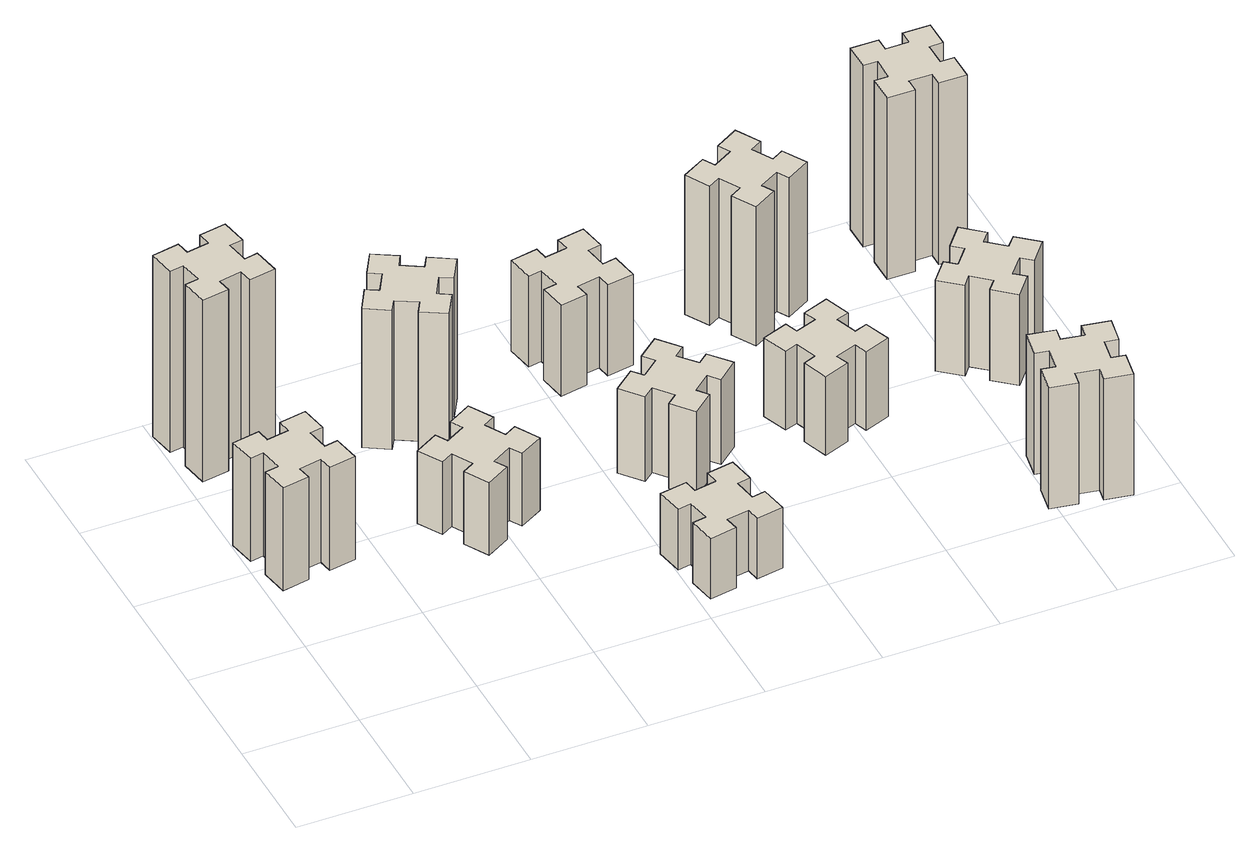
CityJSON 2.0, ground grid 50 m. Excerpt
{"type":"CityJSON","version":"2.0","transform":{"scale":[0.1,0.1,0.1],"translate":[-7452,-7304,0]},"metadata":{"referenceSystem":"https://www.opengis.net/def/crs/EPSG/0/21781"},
"CityObjects":{
"building1":{"type":"Building","attributes":{"class":"1000","function":"1000","usage":"1000","yearOfConstruction":2016,"roofType":"1000","measuredHeight":51,"storeysAboveGround":30,"storeysBelowGround":0},"geometry":[{"type":"Solid","lod":"1","boundaries":[[[[0,1,2,3,4,5,6,7,8,9,10,11,12,13,14,15,16,17,18,19]],[[17,16,20,21]],[[16,15,22,20]],[[15,14,23,22]],[[14,13,24,23]],[[13,12,25,24]],[[12,11,26,25]],[[11,10,27,26]],[[10,9,28,27]],[[9,8,29,28]],[[8,7,30,29]],[[7,6,31,30]],[[6,5,32,31]],[[5,4,33,32]],[[4,3,34,33]],[[3,2,35,34]],[[2,1,36,35]],[[1,0,37,36]],[[0,19,38,37]],[[19,18,39,38]],[[18,17,21,39]],[[24,25,26,27,28,29,30,31,32,33,34,35,36,37,38,39,21,20,22,23]]]]}]},
"building2":{"type":"Building","attributes":{"class":"1000","function":"1000","usage":"1000","yearOfConstruction":2016,"roofType":"1000","measuredHeight":90,"storeysAboveGround":30,"storeysBelowGround":0},"geometry":[{"type":"Solid","lod":"1","boundaries":[[[[40,41,42,43,44,45,46,47,48,49,50,51,52,53,54,55,56,57,58,59]],[[57,56,60,61]],[[56,55,62,60]],[[55,54,63,62]],[[54,53,64,63]],[[53,52,65,64]],[[52,51,66,65]],[[51,50,67,66]],[[50,49,68,67]],[[49,48,69,68]],[[48,47,70,69]],[[47,46,71,70]],[[46,45,72,71]],[[45,44,73,72]],[[44,43,74,73]],[[43,42,75,74]],[[42,41,76,75]],[[41,40,77,76]],[[40,59,78,77]],[[59,58,79,78]],[[58,57,61,79]],[[64,65,66,67,68,69,70,71,72,73,74,75,76,77,78,79,61,60,62,63]]]]}]},
"building3":{"type":"Building","attributes":{"class":"1000","function":"1000","usage":"1000","yearOfConstruction":2016,"roofType":"1000","measuredHeight":36,"storeysAboveGround":30,"storeysBelowGround":0},"geometry":[{"type":"Solid","lod":"1","boundaries":[[[[80,81,82,83,84,85,86,87,88,89,90,91,92,93,94,95,96,97,98,99]],[[97,96,100,101]],[[96,95,102,100]],[[95,94,103,102]],[[94,93,104,103]],[[93,92,105,104]],[[92,91,106,105]],[[91,90,107,106]],[[90,89,108,107]],[[89,88,109,108]],[[88,87,110,109]],[[87,86,111,110]],[[86,85,112,111]],[[85,84,113,112]],[[84,83,114,113]],[[83,82,115,114]],[[82,81,116,115]],[[81,80,117,116]],[[80,99,118,117]],[[99,98,119,118]],[[98,97,101,119]],[[104,105,106,107,108,109,110,111,112,113,114,115,116,117,118,119,101,100,102,103]]]]}]},
"building4":{"type":"Building","attributes":{"class":"1000","function":"1000","usage":"1000","yearOfConstruction":2016,"roofType":"1000","measuredHeight":69,"storeysAboveGround":30,"storeysBelowGround":0},"geometry":[{"type":"Solid","lod":"1","boundaries":[[[[120,121,122,123,124,125,126,127,128,129,130,131,132,133,134,135,136,137,138,139]],[[137,136,140,141]],[[136,135,142,140]],[[135,134,143,142]],[[134,133,144,143]],[[133,132,145,144]],[[132,131,146,145]],[[131,130,147,146]],[[130,129,148,147]],[[129,128,149,148]],[[128,127,150,149]],[[127,126,151,150]],[[126,125,152,151]],[[125,124,153,152]],[[124,123,154,153]],[[123,122,155,154]],[[122,121,156,155]],[[121,120,157,156]],[[120,139,158,157]],[[139,138,159,158]],[[138,137,141,159]],[[144,145,146,147,148,149,150,151,152,153,154,155,156,157,158,159,141,140,142,143]]]]}]},
"building5":{"type":"Building","attributes":{"class":"1000","function":"1000","usage":"1000","yearOfConstruction":2016,"roofType":"1000","measuredHeight":30,"storeysAboveGround":30,"storeysBelowGround":0},"geometry":[{"type":"Solid","lod":"1","boundaries":[[[[160,161,162,163,164,165,166,167,168,169,170,171,172,173,174,175,176,177,178,179]],[[177,176,180,181]],[[176,175,182,180]],[[175,174,183,182]],[[174,173,184,183]],[[173,172,185,184]],[[172,171,186,185]],[[171,170,187,186]],[[170,169,188,187]],[[169,168,189,188]],[[168,167,190,189]],[[167,166,191,190]],[[166,165,192,191]],[[165,164,193,192]],[[164,163,194,193]],[[163,162,195,194]],[[162,161,196,195]],[[161,160,197,196]],[[160,179,198,197]],[[179,178,199,198]],[[178,177,181,199]],[[184,185,186,187,188,189,190,191,192,193,194,195,196,197,198,199,181,180,182,183]]]]}]},
"building6":{"type":"Building","attributes":{"class":"1000","function":"1000","usage":"1000","yearOfConstruction":2016,"roofType":"1000","measuredHeight":42,"storeysAboveGround":30,"storeysBelowGround":0},"geometry":[{"type":"Solid","lod":"1","boundaries":[[[[200,201,202,203,204,205,206,207,208,209,210,211,212,213,214,215,216,217,218,219]],[[217,216,220,221]],[[216,215,222,220]],[[215,214,223,222]],[[214,213,224,223]],[[213,212,225,224]],[[212,211,226,225]],[[211,210,227,226]],[[210,209,228,227]],[[209,208,229,228]],[[208,207,230,229]],[[207,206,231,230]],[[206,205,232,231]],[[205,204,233,232]],[[204,203,234,233]],[[203,202,235,234]],[[202,201,236,235]],[[201,200,237,236]],[[200,219,238,237]],[[219,218,239,238]],[[218,217,221,239]],[[224,225,226,227,228,229,230,231,232,233,234,235,236,237,238,239,221,220,222,223]]]]}]},
"building7":{"type":"Building","attributes":{"class":"1000","function":"1000","usage":"1000","yearOfConstruction":2016,"roofType":"1000","measuredHeight":45,"storeysAboveGround":30,"storeysBelowGround":0},"geometry":[{"type":"Solid","lod":"1","boundaries":[[[[240,241,242,243,244,245,246,247,248,249,250,251,252,253,254,255,256,257,258,259]],[[257,256,260,261]],[[256,255,262,260]],[[255,254,263,262]],[[254,253,264,263]],[[253,252,265,264]],[[252,251,266,265]],[[251,250,267,266]],[[250,249,268,267]],[[249,248,269,268]],[[248,247,270,269]],[[247,246,271,270]],[[246,245,272,271]],[[245,244,273,272]],[[244,243,274,273]],[[243,242,275,274]],[[242,241,276,275]],[[241,240,277,276]],[[240,259,278,277]],[[259,258,279,278]],[[258,257,261,279]],[[264,265,266,267,268,269,270,271,272,273,274,275,276,277,278,279,261,260,262,263]]]]}]},
"building8":{"type":"Building","attributes":{"class":"1000","function":"1000","usage":"1000","yearOfConstruction":2016,"roofType":"1000","measuredHeight":39,"storeysAboveGround":30,"storeysBelowGround":0},"geometry":[{"type":"Solid","lod":"1","boundaries":[[[[280,281,282,283,284,285,286,287,288,289,290,291,292,293,294,295,296,297,298,299]],[[297,296,300,301]],[[296,295,302,300]],[[295,294,303,302]],[[294,293,304,303]],[[293,292,305,304]],[[292,291,306,305]],[[291,290,307,306]],[[290,289,308,307]],[[289,288,309,308]],[[288,287,310,309]],[[287,286,311,310]],[[286,285,312,311]],[[285,284,313,312]],[[284,283,314,313]],[[283,282,315,314]],[[282,281,316,315]],[[281,280,317,316]],[[280,299,318,317]],[[299,298,319,318]],[[298,297,301,319]],[[304,305,306,307,308,309,310,311,312,313,314,315,316,317,318,319,301,300,302,303]]]]}]},
"building9":{"type":"Building","attributes":{"class":"1000","function":"1000","usage":"1000","yearOfConstruction":2016,"roofType":"1000","measuredHeight":69,"storeysAboveGround":30,"storeysBelowGround":0},"geometry":[{"type":"Solid","lod":"1","boundaries":[[[[320,321,322,323,324,325,326,327,328,329,330,331,332,333,334,335,336,337,338,339]],[[337,336,340,341]],[[336,335,342,340]],[[335,334,343,342]],[[334,333,344,343]],[[333,332,345,344]],[[332,331,346,345]],[[331,330,347,346]],[[330,329,348,347]],[[329,328,349,348]],[[328,327,350,349]],[[327,326,351,350]],[[326,325,352,351]],[[325,324,353,352]],[[324,323,354,353]],[[323,322,355,354]],[[322,321,356,355]],[[321,320,357,356]],[[320,339,358,357]],[[339,338,359,358]],[[338,337,341,359]],[[344,345,346,347,348,349,350,351,352,353,354,355,356,357,358,359,341,340,342,343]]]]}]},
"building10":{"type":"Building","attributes":{"class":"1000","function":"1000","usage":"1000","yearOfConstruction":2016,"roofType":"1000","measuredHeight":60,"storeysAboveGround":30,"storeysBelowGround":0},"geometry":[{"type":"Solid","lod":"1","boundaries":[[[[360,361,362,363,364,365,366,367,368,369,370,371,372,373,374,375,376,377,378,379]],[[377,376,380,381]],[[376,375,382,380]],[[375,374,383,382]],[[374,373,384,383]],[[373,372,385,384]],[[372,371,386,385]],[[371,370,387,386]],[[370,369,388,387]],[[369,368,389,388]],[[368,367,390,389]],[[367,366,391,390]],[[366,365,392,391]],[[365,364,393,392]],[[364,363,394,393]],[[363,362,395,394]],[[362,361,396,395]],[[361,360,397,396]],[[360,379,398,397]],[[379,378,399,398]],[[378,377,381,399]],[[384,385,386,387,388,389,390,391,392,393,394,395,396,397,398,399,381,380,382,383]]]]}]},
"building11":{"type":"Building","attributes":{"class":"1000","function":"1000","usage":"1000","yearOfConstruction":2016,"roofType":"1000","measuredHeight":45,"storeysAboveGround":30,"storeysBelowGround":0},"geometry":[{"type":"Solid","lod":"1","boundaries":[[[[400,401,402,403,404,405,406,407,408,409,410,411,412,413,414,415,416,417,418,419]],[[417,416,420,421]],[[416,415,422,420]],[[415,414,423,422]],[[414,413,424,423]],[[413,412,425,424]],[[412,411,426,425]],[[411,410,427,426]],[[410,409,428,427]],[[409,408,429,428]],[[408,407,430,429]],[[407,406,431,430]],[[406,405,432,431]],[[405,404,433,432]],[[404,403,434,433]],[[403,402,435,434]],[[402,401,436,435]],[[401,400,437,436]],[[400,419,438,437]],[[419,418,439,438]],[[418,417,421,439]],[[424,425,426,427,428,429,430,431,432,433,434,435,436,437,438,439,421,420,422,423]]]]}]},
"building12":{"type":"Building","attributes":{"class":"1000","function":"1000","usage":"1000","yearOfConstruction":2016,"roofType":"1000","measuredHeight":90,"storeysAboveGround":30,"storeysBelowGround":0},"geometry":[{"type":"Solid","lod":"1","boundaries":[[[[440,441,442,443,444,445,446,447,448,449,450,451,452,453,454,455,456,457,458,459]],[[457,456,460,461]],[[456,455,462,460]],[[455,454,463,462]],[[454,453,464,463]],[[453,452,465,464]],[[452,451,466,465]],[[451,450,467,466]],[[450,449,468,467]],[[449,448,469,468]],[[448,447,470,469]],[[447,446,471,470]],[[446,445,472,471]],[[445,444,473,472]],[[444,443,474,473]],[[443,442,475,474]],[[442,441,476,475]],[[441,440,477,476]],[[440,459,478,477]],[[459,458,479,478]],[[458,457,461,479]],[[464,465,466,467,468,469,470,471,472,473,474,475,476,477,478,479,461,460,462,463]]]]}]}
},
"vertices":[
[235,1162,0],[137,1145,0],[127,1204,0],[8,1183,0],[29,1065,0],[88,1075,0],[106,977,0],[47,967,0],[67,848,0],[186,869,0],[175,928,0],[274,946,0],[284,887,0],[402,907,0],[381,1026,0],[322,1015,0],[305,1114,0],[364,1124,0],[343,1242,0],[225,1221,0],[305,1114,510],[364,1124,510],[322,1015,510],[381,1026,510],[402,907,510],[284,887,510],[274,946,510],[175,928,510],[186,869,510],[67,848,510],[47,967,510],[106,977,510],[88,1075,510],[29,1065,510],[8,1183,510],[127,1204,510],[137,1145,510],[235,1162,510],[225,1221,510],[343,1242,510],
[322,1755,0],[305,1854,0],[364,1864,0],[343,1982,0],[225,1961,0],[235,1902,0],[137,1885,0],[127,1944,0],[8,1923,0],[29,1805,0],[88,1815,0],[106,1717,0],[47,1707,0],[67,1588,0],[186,1609,0],[175,1668,0],[274,1686,0],[284,1627,0],[402,1647,0],[381,1766,0],[274,1686,900],[284,1627,900],[175,1668,900],[186,1609,900],[67,1588,900],[47,1707,900],[106,1717,900],[88,1815,900],[29,1805,900],[8,1923,900],[127,1944,900],[137,1885,900],[235,1902,900],[225,1961,900],[343,1982,900],[364,1864,900],[305,1854,900],[322,1755,900],[381,1766,900],[402,1647,900],
[934,1066,0],[847,1016,0],[817,1068,0],[713,1008,0],[773,904,0],[825,934,0],[875,847,0],[823,817,0],[883,713,0],[987,773,0],[957,825,0],[1044,875,0],[1074,823,0],[1178,883,0],[1118,987,0],[1066,957,0],[1016,1044,0],[1068,1074,0],[1008,1178,0],[904,1118,0],[1016,1044,360],[1068,1074,360],[1066,957,360],[1118,987,360],[1178,883,360],[1074,823,360],[1044,875,360],[957,825,360],[987,773,360],[883,713,360],[823,817,360],[875,847,360],[825,934,360],[773,904,360],[713,1008,360],[817,1068,360],[847,1016,360],[934,1066,360],[904,1118,360],[1008,1178,360],
[1016,1487,0],[1066,1574,0],[1118,1544,0],[1178,1648,0],[1074,1708,0],[1044,1656,0],[957,1706,0],[987,1758,0],[883,1818,0],[823,1714,0],[875,1684,0],[825,1597,0],[773,1627,0],[713,1523,0],[817,1463,0],[847,1515,0],[934,1465,0],[904,1413,0],[1008,1353,0],[1068,1457,0],[934,1465,690],[904,1413,690],[847,1515,690],[817,1463,690],[713,1523,690],[773,1627,690],[825,1597,690],[875,1684,690],[823,1714,690],[883,1818,690],[987,1758,690],[957,1706,690],[1044,1656,690],[1074,1708,690],[1178,1648,690],[1118,1544,690],[1066,1574,690],[1016,1487,690],[1068,1457,690],[1008,1353,690],
[1802,275,0],[1785,374,0],[1844,384,0],[1823,502,0],[1705,481,0],[1715,422,0],[1617,405,0],[1607,464,0],[1488,443,0],[1509,325,0],[1568,335,0],[1586,237,0],[1527,227,0],[1547,108,0],[1666,129,0],[1655,188,0],[1754,206,0],[1764,147,0],[1882,167,0],[1861,286,0],[1754,206,300],[1764,147,300],[1655,188,300],[1666,129,300],[1547,108,300],[1527,227,300],[1586,237,300],[1568,335,300],[1509,325,300],[1488,443,300],[1607,464,300],[1617,405,300],[1715,422,300],[1705,481,300],[1823,502,300],[1844,384,300],[1785,374,300],[1802,275,300],[1861,286,300],[1882,167,300],
[1669,913,0],[1733,836,0],[1687,798,0],[1764,706,0],[1856,783,0],[1818,829,0],[1894,893,0],[1933,847,0],[2025,924,0],[1948,1016,0],[1902,978,0],[1837,1054,0],[1883,1093,0],[1806,1185,0],[1714,1108,0],[1753,1062,0],[1676,997,0],[1638,1043,0],[1546,966,0],[1623,874,0],[1676,997,420],[1638,1043,420],[1753,1062,420],[1714,1108,420],[1806,1185,420],[1883,1093,420],[1837,1054,420],[1902,978,420],[1948,1016,420],[2025,924,420],[1933,847,420],[1894,893,420],[1818,829,420],[1856,783,420],[1764,706,420],[1687,798,420],[1733,836,420],[1669,913,420],[1623,874,420],[1546,966,420],
[1568,1715,0],[1586,1617,0],[1527,1607,0],[1547,1488,0],[1666,1509,0],[1655,1568,0],[1754,1586,0],[1764,1527,0],[1882,1547,0],[1861,1666,0],[1802,1655,0],[1785,1754,0],[1844,1764,0],[1823,1882,0],[1705,1861,0],[1715,1802,0],[1617,1785,0],[1607,1844,0],[1488,1823,0],[1509,1705,0],[1617,1785,450],[1607,1844,450],[1715,1802,450],[1705,1861,450],[1823,1882,450],[1844,1764,450],[1785,1754,450],[1802,1655,450],[1861,1666,450],[1882,1547,450],[1764,1527,450],[1754,1586,450],[1655,1568,450],[1666,1509,450],[1547,1488,450],[1527,1607,450],[1586,1617,450],[1568,1715,450],[1509,1705,450],[1488,1823,450],
[2416,825,0],[2510,859,0],[2530,803,0],[2643,844,0],[2602,957,0],[2546,936,0],[2512,1030,0],[2568,1050,0],[2527,1163,0],[2414,1122,0],[2435,1066,0],[2341,1032,0],[2320,1088,0],[2207,1047,0],[2249,934,0],[2305,955,0],[2339,861,0],[2283,840,0],[2324,727,0],[2437,769,0],[2339,861,390],[2283,840,390],[2305,955,390],[2249,934,390],[2207,1047,390],[2320,1088,390],[2341,1032,390],[2435,1066,390],[2414,1122,390],[2527,1163,390],[2568,1050,390],[2512,1030,390],[2546,936,390],[2602,957,390],[2643,844,390],[2530,803,390],[2510,859,390],[2416,825,390],[2437,769,390],[2324,727,390],
[2546,1697,0],[2496,1784,0],[2548,1814,0],[2488,1918,0],[2384,1858,0],[2414,1806,0],[2327,1756,0],[2297,1808,0],[2193,1748,0],[2253,1644,0],[2305,1674,0],[2355,1587,0],[2303,1557,0],[2363,1453,0],[2467,1513,0],[2437,1565,0],[2524,1615,0],[2554,1563,0],[2658,1623,0],[2598,1727,0],[2524,1615,690],[2554,1563,690],[2437,1565,690],[2467,1513,690],[2363,1453,690],[2303,1557,690],[2355,1587,690],[2305,1674,690],[2253,1644,690],[2193,1748,690],[2297,1808,690],[2327,1756,690],[2414,1806,690],[2384,1858,690],[2488,1918,690],[2548,1814,690],[2496,1784,690],[2546,1697,690],[2598,1727,690],[2658,1623,690],
[3265,137,0],[3282,235,0],[3341,225,0],[3362,343,0],[3244,364,0],[3234,305,0],[3135,322,0],[3146,381,0],[3027,402,0],[3007,284,0],[3066,274,0],[3048,175,0],[2989,186,0],[2968,67,0],[3087,47,0],[3097,106,0],[3195,88,0],[3185,29,0],[3303,8,0],[3324,127,0],[3195,88,600],[3185,29,600],[3097,106,600],[3087,47,600],[2968,67,600],[2989,186,600],[3048,175,600],[3066,274,600],[3007,284,600],[3027,402,600],[3146,381,600],[3135,322,600],[3234,305,600],[3244,364,600],[3362,343,600],[3341,225,600],[3282,235,600],[3265,137,600],[3324,127,600],[3303,8,600],
[3274,1097,0],[3198,1162,0],[3236,1208,0],[3144,1285,0],[3067,1193,0],[3113,1154,0],[3049,1078,0],[3003,1116,0],[2926,1024,0],[3018,947,0],[3056,993,0],[3133,929,0],[3094,883,0],[3186,806,0],[3263,898,0],[3217,936,0],[3282,1013,0],[3328,974,0],[3405,1066,0],[3313,1143,0],[3282,1013,450],[3328,974,450],[3217,936,450],[3263,898,450],[3186,806,450],[3094,883,450],[3133,929,450],[3056,993,450],[3018,947,450],[2926,1024,450],[3003,1116,450],[3049,1078,450],[3113,1154,450],[3067,1193,450],[3144,1285,450],[3236,1208,450],[3198,1162,450],[3274,1097,450],[3313,1143,450],[3405,1066,450],
[3115,1675,0],[3215,1675,0],[3215,1615,0],[3335,1615,0],[3335,1735,0],[3275,1735,0],[3275,1835,0],[3335,1835,0],[3335,1955,0],[3215,1955,0],[3215,1895,0],[3115,1895,0],[3115,1955,0],[2995,1955,0],[2995,1835,0],[3055,1835,0],[3055,1735,0],[2995,1735,0],[2995,1615,0],[3115,1615,0],[3055,1735,900],[2995,1735,900],[3055,1835,900],[2995,1835,900],[2995,1955,900],[3115,1955,900],[3115,1895,900],[3215,1895,900],[3215,1955,900],[3335,1955,900],[3335,1835,900],[3275,1835,900],[3275,1735,900],[3335,1735,900],[3335,1615,900],[3215,1615,900],[3215,1675,900],[3115,1675,900],[3115,1615,900],[2995,1615,900]
]}
